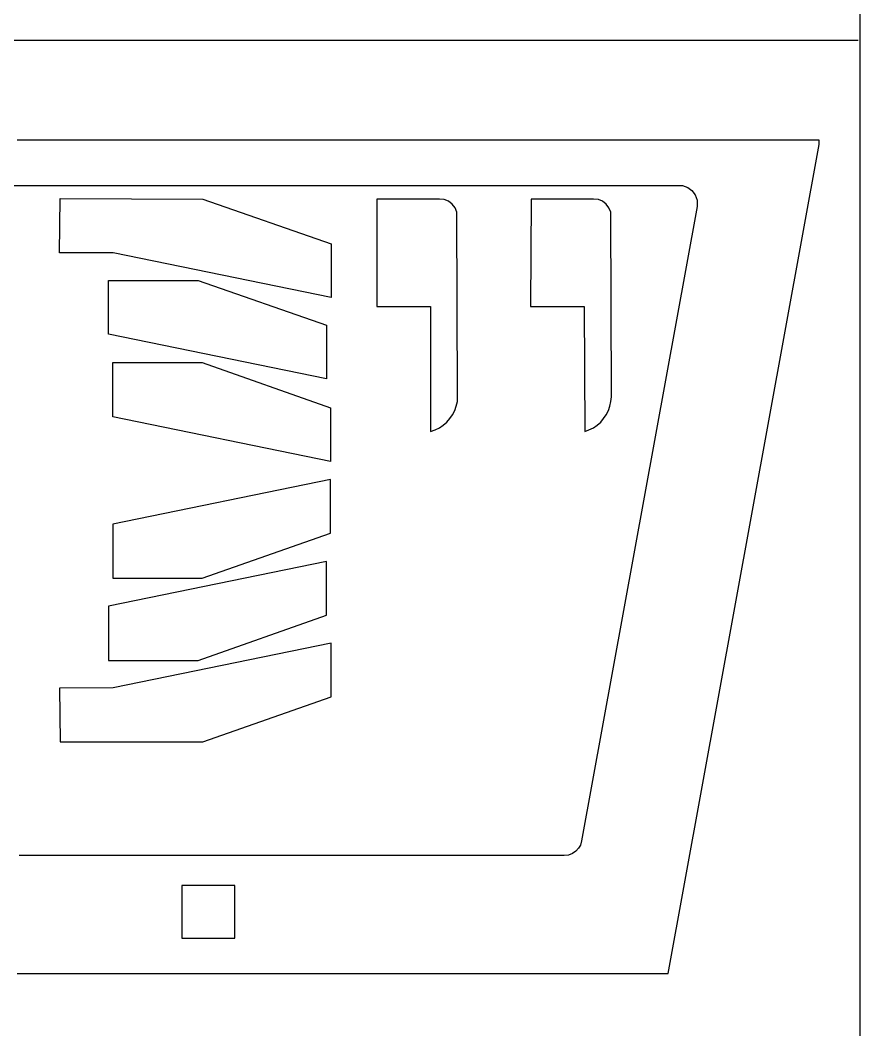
# Model space of a CAD drawing. Extents: x 11 to 591, y 39 to 419.
# Drawn here: x 551.32 to 591.22, y 181.92 to 229.91 of the extents above; entities that cross this region are included whole.
import ezdxf

# ---------------------------------------------------------------- set-up
doc = ezdxf.new("R2010")
doc.units = 0
doc.layers.get('0').update_dxf_attribs({"linetype": 'CONTINUOUS'})

msp = doc.modelspace()

# ---------------------------------------------------------------- linework, layer by layer
at = {"color": 5}
for p, q in [((591.215419, 418.930266), (591.215419, 38.955266)), ((11.215419, 228.955266), (591.140419, 228.955266))]:
    msp.add_line(p, q, dxfattribs=at)
at = {"color": 3}
for p, q in [((551.365419, 224.205266), (551.165419, 224.205266)), ((551.565419, 224.205266), (551.365419, 224.205266)), ((551.765419, 224.205266), (551.565419, 224.205266)), ((551.965419, 224.205266), (551.765419, 224.205266)), ((552.165419, 224.205266), (551.965419, 224.205266)), ((552.365419, 224.205266), (552.165419, 224.205266)), ((552.565419, 224.205266), (552.365419, 224.205266)), ((552.765419, 224.205266), (552.565419, 224.205266)), ((552.965419, 224.205266), (552.765419, 224.205266)), ((553.165419, 224.205266), (552.965419, 224.205266)), ((553.365419, 224.205266), (553.165419, 224.205266)), ((553.565419, 224.205266), (553.365419, 224.205266)), ((553.765419, 224.205266), (553.565419, 224.205266)), ((553.965419, 224.205266), (553.765419, 224.205266)), ((554.165419, 224.205266), (553.965419, 224.205266)), ((554.390419, 224.205266), (554.165419, 224.205266)), ((554.590419, 224.205266), (554.390419, 224.205266)), ((554.790419, 224.205266), (554.590419, 224.205266)), ((554.990419, 224.205266), (554.790419, 224.205266)), ((555.190419, 224.205266), (554.990419, 224.205266)), ((555.390419, 224.205266), (555.190419, 224.205266)), ((555.590419, 224.205266), (555.390419, 224.205266)), ((555.790419, 224.205266), (555.590419, 224.205266)), ((555.990419, 224.205266), (555.790419, 224.205266)), ((556.190419, 224.205266), (555.990419, 224.205266)), ((556.390419, 224.205266), (556.190419, 224.205266)), ((556.590419, 224.205266), (556.390419, 224.205266)), ((556.790419, 224.205266), (556.590419, 224.205266)), ((556.990419, 224.205266), (556.790419, 224.205266)), ((557.190419, 224.205266), (556.990419, 224.205266)), ((557.390419, 224.205266), (557.190419, 224.205266)), ((557.590419, 224.205266), (557.390419, 224.205266)), ((557.790419, 224.205266), (557.590419, 224.205266)), ((557.990419, 224.205266), (557.790419, 224.205266)), ((558.190419, 224.205266), (557.990419, 224.205266)), ((558.390419, 224.205266), (558.190419, 224.205266)), ((558.590419, 224.205266), (558.390419, 224.205266)), ((558.790419, 224.205266), (558.590419, 224.205266)), ((558.990419, 224.205266), (558.790419, 224.205266)), ((559.190419, 224.205266), (558.990419, 224.205266)), ((559.390419, 224.205266), (559.190419, 224.205266)), ((559.590419, 224.205266), (559.390419, 224.205266)), ((559.790419, 224.205266), (559.590419, 224.205266)), ((559.990419, 224.205266), (559.790419, 224.205266)), ((560.190419, 224.205266), (559.990419, 224.205266)), ((560.390419, 224.205266), (560.190419, 224.205266)), ((560.590419, 224.205266), (560.390419, 224.205266)), ((560.790419, 224.205266), (560.590419, 224.205266)), ((560.990419, 224.205266), (560.790419, 224.205266)), ((561.190419, 224.205266), (560.990419, 224.205266)), ((561.390419, 224.205266), (561.190419, 224.205266)), ((561.590419, 224.205266), (561.390419, 224.205266)), ((561.790419, 224.205266), (561.590419, 224.205266)), ((562.015419, 224.205266), (561.790419, 224.205266)), ((562.215419, 224.205266), (562.015419, 224.205266)), ((562.415419, 224.205266), (562.215419, 224.205266)), ((562.615419, 224.205266), (562.415419, 224.205266)), ((562.815419, 224.205266), (562.615419, 224.205266)), ((563.015419, 224.205266), (562.815419, 224.205266)), ((563.215419, 224.205266), (563.015419, 224.205266)), ((563.415419, 224.205266), (563.215419, 224.205266)), ((563.615419, 224.205266), (563.415419, 224.205266)), ((563.815419, 224.205266), (563.615419, 224.205266)), ((564.015419, 224.205266), (563.815419, 224.205266)), ((564.215419, 224.205266), (564.015419, 224.205266)), ((564.415419, 224.205266), (564.215419, 224.205266)), ((564.615419, 224.205266), (564.415419, 224.205266)), ((564.815419, 224.205266), (564.615419, 224.205266)), ((565.015419, 224.205266), (564.815419, 224.205266)), ((565.215419, 224.205266), (565.015419, 224.205266)), ((565.415419, 224.205266), (565.215419, 224.205266)), ((565.615419, 224.205266), (565.415419, 224.205266)), ((565.815419, 224.205266), (565.615419, 224.205266)), ((566.015419, 224.205266), (565.815419, 224.205266)), ((566.215419, 224.205266), (566.015419, 224.205266)), ((566.415419, 224.205266), (566.215419, 224.205266)), ((566.615419, 224.205266), (566.415419, 224.205266)), ((566.815419, 224.205266), (566.615419, 224.205266)), ((567.015419, 224.205266), (566.815419, 224.205266)), ((567.215419, 224.205266), (567.015419, 224.205266)), ((567.415419, 224.205266), (567.215419, 224.205266)), ((567.615419, 224.205266), (567.415419, 224.205266)), ((567.815419, 224.205266), (567.615419, 224.205266)), ((568.015419, 224.205266), (567.815419, 224.205266)), ((568.215419, 224.205266), (568.015419, 224.205266)), ((568.415419, 224.205266), (568.215419, 224.205266)), ((568.615419, 224.205266), (568.415419, 224.205266)), ((568.815419, 224.205266), (568.615419, 224.205266)), ((569.015419, 224.205266), (568.815419, 224.205266)), ((569.215419, 224.205266), (569.015419, 224.205266)), ((569.415419, 224.205266), (569.215419, 224.205266)), ((569.640419, 224.205266), (569.415419, 224.205266)), ((569.840419, 224.205266), (569.640419, 224.205266)), ((570.040419, 224.205266), (569.840419, 224.205266)), ((570.240419, 224.205266), (570.040419, 224.205266)), ((570.440419, 224.205266), (570.240419, 224.205266)), ((570.640419, 224.205266), (570.440419, 224.205266)), ((570.840419, 224.205266), (570.640419, 224.205266)), ((571.040419, 224.205266), (570.840419, 224.205266)), ((571.240419, 224.205266), (571.040419, 224.205266)), ((571.440419, 224.205266), (571.240419, 224.205266)), ((571.640419, 224.205266), (571.440419, 224.205266)), ((571.840419, 224.205266), (571.640419, 224.205266)), ((572.040419, 224.205266), (571.840419, 224.205266)), ((572.240419, 224.205266), (572.040419, 224.205266)), ((572.440419, 224.205266), (572.240419, 224.205266)), ((572.640419, 224.205266), (572.440419, 224.205266)), ((572.840419, 224.205266), (572.640419, 224.205266)), ((573.040419, 224.205266), (572.840419, 224.205266)), ((573.240419, 224.205266), (573.040419, 224.205266)), ((573.440419, 224.205266), (573.240419, 224.205266)), ((573.640419, 224.205266), (573.440419, 224.205266)), ((573.840419, 224.205266), (573.640419, 224.205266)), ((574.040419, 224.205266), (573.840419, 224.205266)), ((574.240419, 224.205266), (574.040419, 224.205266)), ((574.440419, 224.205266), (574.240419, 224.205266)), ((574.640419, 224.205266), (574.440419, 224.205266)), ((574.840419, 224.205266), (574.640419, 224.205266)), ((575.040419, 224.205266), (574.840419, 224.205266)), ((575.240419, 224.205266), (575.040419, 224.205266)), ((575.440419, 224.205266), (575.240419, 224.205266)), ((575.640419, 224.205266), (575.440419, 224.205266)), ((575.840419, 224.205266), (575.640419, 224.205266)), ((576.040419, 224.205266), (575.840419, 224.205266)), ((576.240419, 224.205266), (576.040419, 224.205266)), ((576.440419, 224.205266), (576.240419, 224.205266)), ((576.640419, 224.205266), (576.440419, 224.205266)), ((576.840419, 224.205266), (576.640419, 224.205266)), ((577.040419, 224.205266), (576.840419, 224.205266)), ((577.265419, 224.205266), (577.040419, 224.205266)), ((577.465419, 224.205266), (577.265419, 224.205266)), ((577.665419, 224.205266), (577.465419, 224.205266)), ((577.865419, 224.205266), (577.665419, 224.205266)), ((578.065419, 224.205266), (577.865419, 224.205266)), ((578.265419, 224.205266), (578.065419, 224.205266)), ((578.465419, 224.205266), (578.265419, 224.205266)), ((578.665419, 224.205266), (578.465419, 224.205266)), ((578.865419, 224.205266), (578.665419, 224.205266)), ((579.065419, 224.205266), (578.865419, 224.205266)), ((579.265419, 224.205266), (579.065419, 224.205266)), ((579.465419, 224.205266), (579.265419, 224.205266)), ((579.665419, 224.205266), (579.465419, 224.205266)), ((579.865419, 224.205266), (579.665419, 224.205266)), ((580.065419, 224.205266), (579.865419, 224.205266)), ((580.265419, 224.205266), (580.065419, 224.205266)), ((580.465419, 224.205266), (580.265419, 224.205266)), ((580.665419, 224.205266), (580.465419, 224.205266)), ((580.865419, 224.205266), (580.665419, 224.205266)), ((581.065419, 224.205266), (580.865419, 224.205266)), ((581.265419, 224.205266), (581.065419, 224.205266)), ((581.465419, 224.205266), (581.265419, 224.205266)), ((581.665419, 224.205266), (581.465419, 224.205266)), ((581.865419, 224.205266), (581.665419, 224.205266)), ((582.065419, 224.205266), (581.865419, 224.205266)), ((582.265419, 224.205266), (582.065419, 224.205266)), ((582.465419, 224.205266), (582.265419, 224.205266)), ((582.665419, 224.205266), (582.465419, 224.205266)), ((582.865419, 224.205266), (582.665419, 224.205266)), ((583.065419, 224.205266), (582.865419, 224.205266)), ((583.265419, 224.205266), (583.065419, 224.205266)), ((583.465419, 224.205266), (583.265419, 224.205266)), ((583.665419, 224.205266), (583.465419, 224.205266)), ((583.865419, 224.205266), (583.665419, 224.205266)), ((584.065419, 224.205266), (583.865419, 224.205266)), ((584.265419, 224.205266), (584.065419, 224.205266)), ((584.465419, 224.205266), (584.265419, 224.205266)), ((584.665419, 224.205266), (584.465419, 224.205266)), ((584.890419, 224.205266), (584.665419, 224.205266)), ((585.090419, 224.205266), (584.890419, 224.205266)), ((585.290419, 224.205266), (585.090419, 224.205266)), ((585.490419, 224.205266), (585.290419, 224.205266)), ((585.690419, 224.205266), (585.490419, 224.205266)), ((585.890419, 224.205266), (585.690419, 224.205266)), ((586.090419, 224.205266), (585.890419, 224.205266)), ((586.290419, 224.205266), (586.090419, 224.205266)), ((586.490419, 224.205266), (586.290419, 224.205266)), ((586.690419, 224.205266), (586.490419, 224.205266)), ((586.890419, 224.205266), (586.690419, 224.205266)), ((587.090419, 224.205266), (586.890419, 224.205266)), ((587.290419, 224.205266), (587.090419, 224.205266)), ((587.490419, 224.205266), (587.290419, 224.205266)), ((587.690419, 224.205266), (587.490419, 224.205266)), ((587.890419, 224.205266), (587.690419, 224.205266)), ((588.090419, 224.205266), (587.890419, 224.205266)), ((588.290419, 224.205266), (588.090419, 224.205266)), ((588.490419, 224.205266), (588.290419, 224.205266)), ((588.690419, 224.205266), (588.490419, 224.205266)), ((588.890419, 224.205266), (588.690419, 224.205266)), ((589.090419, 224.205266), (588.890419, 224.205266)), ((589.290419, 224.205266), (589.090419, 224.205266)), ((589.290419, 224.180266), (589.290419, 224.205266)), ((589.290419, 224.130266), (589.290419, 224.180266)), ((589.290419, 224.105266), (589.290419, 224.130266)), ((589.290419, 224.055266), (589.290419, 224.105266)), ((582.115419, 184.605266), (589.290419, 224.005266)), ((589.290419, 224.005266), (589.290419, 224.055266)), ((512.690419, 222.055266), (582.790419, 222.055266)), ((582.790419, 222.055266), (583.040419, 221.955266)), ((583.040419, 221.955266), (583.240419, 221.805266)), ((583.240419, 221.805266), (583.390419, 221.605266)), ((583.390419, 221.605266), (583.490419, 221.355266)), ((583.490419, 221.355266), (583.490419, 221.055266)), ((583.490419, 221.055266), (577.990419, 190.905266)), ((577.840419, 190.555266), (577.715419, 190.405266)), ((577.940419, 190.705266), (577.840419, 190.555266)), ((577.990419, 190.905266), (577.940419, 190.705266)), ((551.465419, 190.205266), (551.265419, 190.205266)), ((551.665419, 190.205266), (551.465419, 190.205266)), ((551.865419, 190.205266), (551.665419, 190.205266)), ((552.065419, 190.205266), (551.865419, 190.205266)), ((552.265419, 190.205266), (552.065419, 190.205266)), ((552.465419, 190.205266), (552.265419, 190.205266)), ((552.665419, 190.205266), (552.465419, 190.205266)), ((552.865419, 190.205266), (552.665419, 190.205266)), ((553.065419, 190.205266), (552.865419, 190.205266)), ((553.265419, 190.205266), (553.065419, 190.205266)), ((553.465419, 190.205266), (553.265419, 190.205266)), ((553.665419, 190.205266), (553.465419, 190.205266)), ((553.865419, 190.205266), (553.665419, 190.205266)), ((554.090419, 190.205266), (553.865419, 190.205266)), ((554.290419, 190.205266), (554.090419, 190.205266)), ((554.490419, 190.205266), (554.290419, 190.205266)), ((554.690419, 190.205266), (554.490419, 190.205266)), ((554.890419, 190.205266), (554.690419, 190.205266)), ((555.090419, 190.205266), (554.890419, 190.205266)), ((555.290419, 190.205266), (555.090419, 190.205266)), ((555.490419, 190.205266), (555.290419, 190.205266)), ((555.690419, 190.205266), (555.490419, 190.205266)), ((555.890419, 190.205266), (555.690419, 190.205266)), ((556.090419, 190.205266), (555.890419, 190.205266)), ((556.290419, 190.205266), (556.090419, 190.205266)), ((556.490419, 190.205266), (556.290419, 190.205266)), ((556.690419, 190.205266), (556.490419, 190.205266)), ((556.890419, 190.205266), (556.690419, 190.205266)), ((557.090419, 190.205266), (556.890419, 190.205266)), ((557.290419, 190.205266), (557.090419, 190.205266)), ((557.490419, 190.205266), (557.290419, 190.205266)), ((557.690419, 190.205266), (557.490419, 190.205266)), ((557.890419, 190.205266), (557.690419, 190.205266)), ((558.090419, 190.205266), (557.890419, 190.205266)), ((558.290419, 190.205266), (558.090419, 190.205266)), ((558.490419, 190.205266), (558.290419, 190.205266)), ((558.690419, 190.205266), (558.490419, 190.205266)), ((558.890419, 190.205266), (558.690419, 190.205266)), ((559.090419, 190.205266), (558.890419, 190.205266)), ((559.290419, 190.205266), (559.090419, 190.205266)), ((559.490419, 190.205266), (559.290419, 190.205266)), ((559.690419, 190.205266), (559.490419, 190.205266)), ((559.890419, 190.205266), (559.690419, 190.205266)), ((560.090419, 190.205266), (559.890419, 190.205266)), ((560.290419, 190.205266), (560.090419, 190.205266)), ((560.490419, 190.205266), (560.290419, 190.205266)), ((560.690419, 190.205266), (560.490419, 190.205266)), ((560.890419, 190.205266), (560.690419, 190.205266)), ((561.090419, 190.205266), (560.890419, 190.205266)), ((561.315419, 190.205266), (561.090419, 190.205266)), ((561.515419, 190.205266), (561.315419, 190.205266)), ((561.715419, 190.205266), (561.515419, 190.205266)), ((561.915419, 190.205266), (561.715419, 190.205266)), ((562.115419, 190.205266), (561.915419, 190.205266)), ((562.315419, 190.205266), (562.115419, 190.205266)), ((562.515419, 190.205266), (562.315419, 190.205266)), ((562.715419, 190.205266), (562.515419, 190.205266)), ((562.915419, 190.205266), (562.715419, 190.205266)), ((563.115419, 190.205266), (562.915419, 190.205266)), ((563.315419, 190.205266), (563.115419, 190.205266)), ((563.515419, 190.205266), (563.315419, 190.205266)), ((563.715419, 190.205266), (563.515419, 190.205266)), ((563.915419, 190.205266), (563.715419, 190.205266)), ((564.115419, 190.205266), (563.915419, 190.205266)), ((564.315419, 190.205266), (564.115419, 190.205266)), ((564.515419, 190.205266), (564.315419, 190.205266)), ((564.715419, 190.205266), (564.515419, 190.205266)), ((564.915419, 190.205266), (564.715419, 190.205266)), ((565.115419, 190.205266), (564.915419, 190.205266)), ((565.315419, 190.205266), (565.115419, 190.205266)), ((565.515419, 190.205266), (565.315419, 190.205266)), ((565.715419, 190.205266), (565.515419, 190.205266)), ((565.915419, 190.205266), (565.715419, 190.205266)), ((566.115419, 190.205266), (565.915419, 190.205266)), ((566.315419, 190.205266), (566.115419, 190.205266)), ((566.515419, 190.205266), (566.315419, 190.205266)), ((566.715419, 190.205266), (566.515419, 190.205266)), ((566.915419, 190.205266), (566.715419, 190.205266)), ((567.115419, 190.205266), (566.915419, 190.205266)), ((567.315419, 190.205266), (567.115419, 190.205266)), ((567.515419, 190.205266), (567.315419, 190.205266)), ((567.715419, 190.205266), (567.515419, 190.205266)), ((567.915419, 190.205266), (567.715419, 190.205266)), ((568.115419, 190.205266), (567.915419, 190.205266)), ((568.315419, 190.205266), (568.115419, 190.205266)), ((568.540419, 190.205266), (568.315419, 190.205266)), ((568.740419, 190.205266), (568.540419, 190.205266)), ((568.940419, 190.205266), (568.740419, 190.205266)), ((569.140419, 190.205266), (568.940419, 190.205266)), ((569.340419, 190.205266), (569.140419, 190.205266)), ((569.540419, 190.205266), (569.340419, 190.205266)), ((569.740419, 190.205266), (569.540419, 190.205266)), ((569.940419, 190.205266), (569.740419, 190.205266)), ((570.140419, 190.205266), (569.940419, 190.205266)), ((570.340419, 190.205266), (570.140419, 190.205266)), ((570.540419, 190.205266), (570.340419, 190.205266)), ((570.740419, 190.205266), (570.540419, 190.205266)), ((570.940419, 190.205266), (570.740419, 190.205266)), ((571.140419, 190.205266), (570.940419, 190.205266)), ((571.340419, 190.205266), (571.140419, 190.205266)), ((571.540419, 190.205266), (571.340419, 190.205266)), ((571.740419, 190.205266), (571.540419, 190.205266)), ((571.940419, 190.205266), (571.740419, 190.205266)), ((572.140419, 190.205266), (571.940419, 190.205266)), ((572.340419, 190.205266), (572.140419, 190.205266)), ((572.540419, 190.205266), (572.340419, 190.205266)), ((572.740419, 190.205266), (572.540419, 190.205266)), ((572.940419, 190.205266), (572.740419, 190.205266)), ((573.140419, 190.205266), (572.940419, 190.205266)), ((573.340419, 190.205266), (573.140419, 190.205266)), ((573.540419, 190.205266), (573.340419, 190.205266)), ((573.740419, 190.205266), (573.540419, 190.205266)), ((573.940419, 190.205266), (573.740419, 190.205266)), ((574.140419, 190.205266), (573.940419, 190.205266)), ((574.340419, 190.205266), (574.140419, 190.205266)), ((574.540419, 190.205266), (574.340419, 190.205266)), ((574.740419, 190.205266), (574.540419, 190.205266)), ((574.940419, 190.205266), (574.740419, 190.205266)), ((575.140419, 190.205266), (574.940419, 190.205266)), ((575.340419, 190.205266), (575.140419, 190.205266)), ((575.540419, 190.205266), (575.340419, 190.205266)), ((575.765419, 190.205266), (575.540419, 190.205266)), ((575.965419, 190.205266), (575.765419, 190.205266)), ((576.165419, 190.205266), (575.965419, 190.205266)), ((576.365419, 190.205266), (576.165419, 190.205266)), ((576.565419, 190.205266), (576.365419, 190.205266)), ((576.765419, 190.205266), (576.565419, 190.205266)), ((576.965419, 190.205266), (576.765419, 190.205266)), ((577.165419, 190.205266), (576.965419, 190.205266)), ((577.365419, 190.230266), (577.165419, 190.205266)), ((577.565419, 190.305266), (577.365419, 190.230266)), ((577.715419, 190.405266), (577.565419, 190.305266)), ((551.165419, 184.605266), (551.365419, 184.605266)), ((551.365419, 184.605266), (551.565419, 184.605266)), ((551.565419, 184.605266), (551.765419, 184.605266)), ((551.765419, 184.605266), (551.990419, 184.605266)), ((551.990419, 184.605266), (552.190419, 184.605266)), ((552.190419, 184.605266), (552.390419, 184.605266)), ((552.390419, 184.605266), (552.590419, 184.605266)), ((552.590419, 184.605266), (552.790419, 184.605266)), ((552.790419, 184.605266), (552.990419, 184.605266)), ((552.990419, 184.605266), (553.190419, 184.605266)), ((553.190419, 184.605266), (553.390419, 184.605266)), ((553.390419, 184.605266), (553.590419, 184.605266)), ((553.590419, 184.605266), (553.790419, 184.605266)), ((553.790419, 184.605266), (553.990419, 184.605266)), ((553.990419, 184.605266), (554.190419, 184.605266)), ((554.190419, 184.605266), (554.390419, 184.605266)), ((554.390419, 184.605266), (554.590419, 184.605266)), ((554.590419, 184.605266), (554.790419, 184.605266)), ((554.790419, 184.605266), (554.990419, 184.605266)), ((554.990419, 184.605266), (555.190419, 184.605266)), ((555.190419, 184.605266), (555.390419, 184.605266)), ((555.390419, 184.605266), (555.590419, 184.605266)), ((555.590419, 184.605266), (555.790419, 184.605266)), ((555.790419, 184.605266), (555.990419, 184.605266)), ((555.990419, 184.605266), (556.190419, 184.605266)), ((556.190419, 184.605266), (556.390419, 184.605266)), ((556.390419, 184.605266), (556.590419, 184.605266)), ((556.590419, 184.605266), (556.790419, 184.605266)), ((556.790419, 184.605266), (556.990419, 184.605266)), ((556.990419, 184.605266), (557.215419, 184.605266)), ((557.215419, 184.605266), (557.415419, 184.605266)), ((557.415419, 184.605266), (557.615419, 184.605266)), ((557.615419, 184.605266), (557.815419, 184.605266)), ((557.815419, 184.605266), (558.015419, 184.605266)), ((558.015419, 184.605266), (558.215419, 184.605266)), ((558.215419, 184.605266), (558.415419, 184.605266)), ((558.415419, 184.605266), (558.615419, 184.605266)), ((558.615419, 184.605266), (558.815419, 184.605266)), ((558.815419, 184.605266), (559.015419, 184.605266)), ((559.015419, 184.605266), (559.215419, 184.605266)), ((559.215419, 184.605266), (559.415419, 184.605266)), ((559.415419, 184.605266), (559.615419, 184.605266)), ((559.615419, 184.605266), (559.815419, 184.605266)), ((559.815419, 184.605266), (560.015419, 184.605266)), ((560.015419, 184.605266), (560.215419, 184.605266)), ((560.215419, 184.605266), (560.415419, 184.605266)), ((560.415419, 184.605266), (560.615419, 184.605266)), ((560.615419, 184.605266), (560.815419, 184.605266)), ((560.815419, 184.605266), (561.015419, 184.605266)), ((561.015419, 184.605266), (561.215419, 184.605266)), ((561.215419, 184.605266), (561.415419, 184.605266)), ((561.415419, 184.605266), (561.615419, 184.605266)), ((561.615419, 184.605266), (561.815419, 184.605266)), ((561.815419, 184.605266), (562.015419, 184.605266)), ((562.015419, 184.605266), (562.215419, 184.605266)), ((562.215419, 184.605266), (562.440419, 184.605266)), ((562.440419, 184.605266), (562.640419, 184.605266)), ((562.640419, 184.605266), (562.840419, 184.605266)), ((562.840419, 184.605266), (563.040419, 184.605266)), ((563.040419, 184.605266), (563.240419, 184.605266)), ((563.240419, 184.605266), (563.440419, 184.605266)), ((563.440419, 184.605266), (563.640419, 184.605266)), ((563.640419, 184.605266), (563.840419, 184.605266)), ((563.840419, 184.605266), (564.040419, 184.605266)), ((564.040419, 184.605266), (564.240419, 184.605266)), ((564.240419, 184.605266), (564.440419, 184.605266)), ((564.440419, 184.605266), (564.640419, 184.605266)), ((564.640419, 184.605266), (564.840419, 184.605266)), ((564.840419, 184.605266), (565.040419, 184.605266)), ((565.040419, 184.605266), (565.240419, 184.605266)), ((565.240419, 184.605266), (565.440419, 184.605266)), ((565.440419, 184.605266), (565.640419, 184.605266)), ((565.640419, 184.605266), (565.840419, 184.605266)), ((565.840419, 184.605266), (566.040419, 184.605266)), ((566.040419, 184.605266), (566.240419, 184.605266)), ((566.240419, 184.605266), (566.440419, 184.605266)), ((566.440419, 184.605266), (566.640419, 184.605266)), ((566.640419, 184.605266), (566.840419, 184.605266)), ((566.840419, 184.605266), (567.040419, 184.605266)), ((567.040419, 184.605266), (567.240419, 184.605266)), ((567.240419, 184.605266), (567.465419, 184.605266)), ((567.465419, 184.605266), (567.665419, 184.605266)), ((567.665419, 184.605266), (567.865419, 184.605266)), ((567.865419, 184.605266), (568.065419, 184.605266)), ((568.065419, 184.605266), (568.265419, 184.605266)), ((568.265419, 184.605266), (568.465419, 184.605266)), ((568.465419, 184.605266), (568.665419, 184.605266)), ((568.665419, 184.605266), (568.865419, 184.605266)), ((568.865419, 184.605266), (569.065419, 184.605266)), ((569.065419, 184.605266), (569.265419, 184.605266)), ((569.265419, 184.605266), (569.465419, 184.605266)), ((569.465419, 184.605266), (569.665419, 184.605266)), ((569.665419, 184.605266), (569.865419, 184.605266)), ((569.865419, 184.605266), (570.065419, 184.605266)), ((570.065419, 184.605266), (570.265419, 184.605266)), ((570.265419, 184.605266), (570.465419, 184.605266)), ((570.465419, 184.605266), (570.665419, 184.605266)), ((570.665419, 184.605266), (570.865419, 184.605266)), ((570.865419, 184.605266), (571.065419, 184.605266)), ((571.065419, 184.605266), (571.265419, 184.605266)), ((571.265419, 184.605266), (571.465419, 184.605266)), ((571.465419, 184.605266), (571.665419, 184.605266)), ((571.665419, 184.605266), (571.865419, 184.605266)), ((571.865419, 184.605266), (572.065419, 184.605266)), ((572.065419, 184.605266), (572.265419, 184.605266)), ((572.265419, 184.605266), (572.465419, 184.605266)), ((572.465419, 184.605266), (572.690419, 184.605266)), ((572.690419, 184.605266), (572.890419, 184.605266)), ((572.890419, 184.605266), (573.090419, 184.605266)), ((573.090419, 184.605266), (573.290419, 184.605266)), ((573.290419, 184.605266), (573.490419, 184.605266)), ((573.490419, 184.605266), (573.690419, 184.605266)), ((573.690419, 184.605266), (573.890419, 184.605266)), ((573.890419, 184.605266), (574.090419, 184.605266)), ((574.090419, 184.605266), (574.290419, 184.605266)), ((574.290419, 184.605266), (574.490419, 184.605266)), ((574.490419, 184.605266), (574.690419, 184.605266)), ((574.690419, 184.605266), (574.890419, 184.605266)), ((574.890419, 184.605266), (575.090419, 184.605266)), ((575.090419, 184.605266), (575.290419, 184.605266)), ((575.290419, 184.605266), (575.490419, 184.605266)), ((575.490419, 184.605266), (575.690419, 184.605266)), ((575.690419, 184.605266), (575.890419, 184.605266)), ((575.890419, 184.605266), (576.090419, 184.605266)), ((576.090419, 184.605266), (576.290419, 184.605266)), ((576.290419, 184.605266), (576.490419, 184.605266)), ((576.490419, 184.605266), (576.690419, 184.605266)), ((576.690419, 184.605266), (576.890419, 184.605266)), ((576.890419, 184.605266), (577.090419, 184.605266)), ((577.090419, 184.605266), (577.290419, 184.605266)), ((577.290419, 184.605266), (577.490419, 184.605266)), ((577.490419, 184.605266), (577.690419, 184.605266)), ((577.690419, 184.605266), (577.915419, 184.605266)), ((577.915419, 184.605266), (578.115419, 184.605266)), ((578.115419, 184.605266), (578.315419, 184.605266)), ((578.315419, 184.605266), (578.515419, 184.605266)), ((578.515419, 184.605266), (578.715419, 184.605266)), ((578.715419, 184.605266), (578.915419, 184.605266)), ((578.915419, 184.605266), (579.115419, 184.605266)), ((579.115419, 184.605266), (579.315419, 184.605266)), ((579.315419, 184.605266), (579.515419, 184.605266)), ((579.515419, 184.605266), (579.715419, 184.605266)), ((579.715419, 184.605266), (579.915419, 184.605266)), ((579.915419, 184.605266), (580.115419, 184.605266)), ((580.115419, 184.605266), (580.315419, 184.605266)), ((580.315419, 184.605266), (580.515419, 184.605266)), ((580.515419, 184.605266), (580.715419, 184.605266)), ((580.715419, 184.605266), (580.915419, 184.605266)), ((580.915419, 184.605266), (581.115419, 184.605266)), ((581.115419, 184.605266), (581.315419, 184.605266)), ((581.315419, 184.605266), (581.515419, 184.605266)), ((581.515419, 184.605266), (581.715419, 184.605266)), ((581.715419, 184.605266), (581.915419, 184.605266)), ((581.915419, 184.605266), (582.115419, 184.605266))]:
    msp.add_line(p, q, dxfattribs=at)
at = {"color": 2}
for p, q in [((553.190419, 218.855266), (553.215419, 221.430266)), ((553.215419, 221.430266), (559.990419, 221.405266)), ((559.990419, 221.405266), (566.090419, 219.280266)), ((571.240419, 221.405266), (568.265419, 221.405266)), ((568.265419, 221.405266), (568.265419, 216.305266)), ((571.465419, 221.380266), (571.240419, 221.405266)), ((571.665419, 221.305266), (571.465419, 221.380266)), ((571.840419, 221.155266), (571.665419, 221.305266)), ((575.590419, 221.405266), (575.565419, 216.305266)), ((578.565419, 221.405266), (575.590419, 221.405266)), ((578.790419, 221.380266), (578.565419, 221.405266)), ((578.990419, 221.305266), (578.790419, 221.380266)), ((579.165419, 221.155266), (578.990419, 221.305266)), ((571.990419, 220.980266), (571.840419, 221.155266)), ((572.065419, 220.780266), (571.990419, 220.980266)), ((572.090419, 212.005266), (572.065419, 220.780266)), ((579.290419, 220.980266), (579.165419, 221.155266)), ((579.390419, 220.780266), (579.290419, 220.980266)), ((579.415419, 212.005266), (579.390419, 220.780266)), ((566.090419, 219.280266), (566.090419, 216.730266)), ((555.740419, 218.855266), (553.190419, 218.855266)), ((566.090419, 216.730266), (555.740419, 218.855266)), ((555.515419, 214.980266), (555.515419, 217.530266)), ((555.515419, 217.530266), (559.765419, 217.530266)), ((559.765419, 217.530266), (565.865419, 215.405266)), ((568.265419, 216.305266), (570.815419, 216.305266)), ((570.815419, 216.305266), (570.815419, 210.405266)), ((575.565419, 216.305266), (575.640419, 216.305266)), ((575.640419, 216.305266), (578.115419, 216.305266)), ((578.115419, 216.305266), (578.140419, 210.355266)), ((565.865419, 212.855266), (555.515419, 214.980266)), ((565.865419, 215.405266), (565.865419, 212.855266)), ((555.715419, 211.055266), (555.715419, 213.630266)), ((555.715419, 213.630266), (559.965419, 213.630266)), ((559.965419, 213.630266), (566.065419, 211.480266)), ((572.040419, 211.555266), (572.090419, 211.780266)), ((572.090419, 211.780266), (572.090419, 212.005266)), ((579.340419, 211.555266), (579.390419, 211.780266)), ((579.390419, 211.780266), (579.415419, 212.005266)), ((566.065419, 211.480266), (566.065419, 208.930266)), ((571.740419, 210.980266), (571.865419, 211.155266)), ((571.865419, 211.155266), (571.965419, 211.355266)), ((571.965419, 211.355266), (572.040419, 211.555266)), ((579.040419, 210.980266), (579.165419, 211.155266)), ((579.165419, 211.155266), (579.265419, 211.355266)), ((579.265419, 211.355266), (579.340419, 211.555266)), ((566.065419, 208.930266), (555.715419, 211.055266)), ((571.240419, 210.530266), (571.415419, 210.655266)), ((571.415419, 210.655266), (571.590419, 210.805266)), ((571.590419, 210.805266), (571.740419, 210.980266)), ((578.565419, 210.530266), (578.740419, 210.655266)), ((578.740419, 210.655266), (578.915419, 210.805266)), ((578.915419, 210.805266), (579.040419, 210.980266)), ((570.815419, 210.355266), (571.040419, 210.430266)), ((570.815419, 210.405266), (570.815419, 210.355266)), ((571.040419, 210.430266), (571.240419, 210.530266)), ((578.140419, 210.355266), (578.340419, 210.430266)), ((578.340419, 210.430266), (578.565419, 210.530266)), ((566.065419, 208.080266), (555.715419, 205.955266)), ((566.065419, 205.530266), (566.065419, 208.080266)), ((555.715419, 205.955266), (555.715419, 203.380266)), ((559.965419, 203.380266), (566.065419, 205.530266)), ((565.865419, 204.180266), (555.515419, 202.055266)), ((565.865419, 201.630266), (565.865419, 204.180266)), ((555.715419, 203.380266), (559.965419, 203.380266)), ((555.515419, 202.055266), (555.515419, 199.480266)), ((559.765419, 199.480266), (565.865419, 201.630266)), ((566.090419, 200.305266), (555.740419, 198.180266)), ((566.090419, 197.755266), (566.090419, 200.305266)), ((555.515419, 199.480266), (559.765419, 199.480266)), ((555.740419, 198.180266), (553.190419, 198.155266)), ((553.190419, 198.155266), (553.215419, 195.605266)), ((559.990419, 195.605266), (566.090419, 197.755266)), ((553.215419, 195.605266), (559.990419, 195.605266))]:
    msp.add_line(p, q, dxfattribs=at)
at = {"color": 7}
for p, q in [((561.515419, 188.780266), (558.990419, 188.780266)), ((558.990419, 188.780266), (558.990419, 188.555266)), ((561.515419, 186.280266), (561.515419, 188.780266)), ((558.990419, 188.555266), (558.990419, 188.330266)), ((558.990419, 188.330266), (558.990419, 188.105266)), ((558.990419, 188.105266), (558.990419, 187.880266)), ((558.990419, 187.880266), (558.990419, 187.655266)), ((558.990419, 187.655266), (558.990419, 187.430266)), ((558.990419, 187.430266), (558.990419, 187.180266)), ((558.990419, 187.180266), (558.990419, 186.955266)), ((558.990419, 186.955266), (558.990419, 186.730266)), ((558.990419, 186.730266), (558.990419, 186.505266)), ((558.990419, 186.505266), (558.990419, 186.280266)), ((558.990419, 186.280266), (559.215419, 186.280266)), ((559.215419, 186.280266), (559.440419, 186.280266)), ((559.440419, 186.280266), (559.665419, 186.280266)), ((559.665419, 186.280266), (559.915419, 186.280266)), ((559.915419, 186.280266), (560.140419, 186.280266)), ((560.140419, 186.280266), (560.365419, 186.280266)), ((560.365419, 186.280266), (560.590419, 186.280266)), ((560.590419, 186.280266), (560.815419, 186.280266)), ((560.815419, 186.280266), (561.040419, 186.280266)), ((561.040419, 186.280266), (561.290419, 186.280266)), ((561.290419, 186.280266), (561.515419, 186.280266))]:
    msp.add_line(p, q, dxfattribs=at)

doc.saveas('drawing.dxf')
